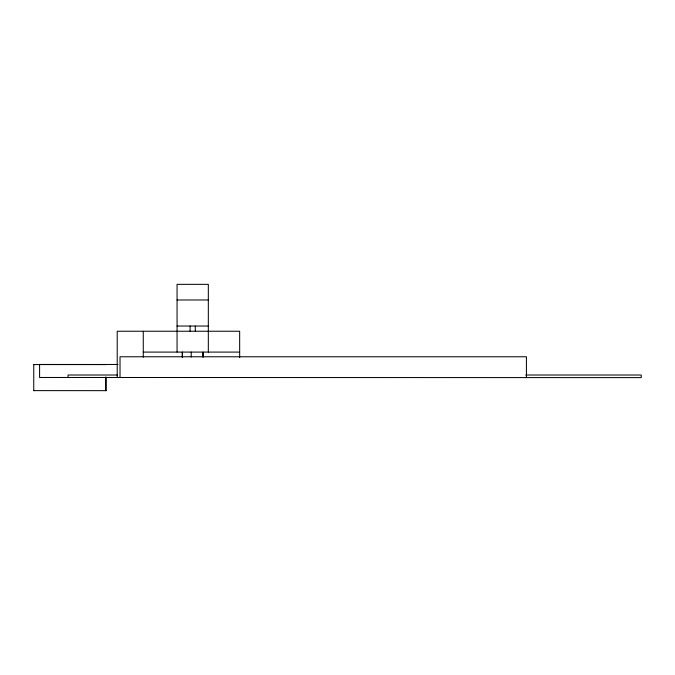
<?xml version="1.0" encoding="UTF-8"?>
<svg xmlns="http://www.w3.org/2000/svg" width="675" height="675" viewBox="0 0 675 675"><rect width="100%" height="100%" fill="white"/><g stroke="black" fill="none" stroke-linecap="round" stroke-linejoin="round"><path stroke-width="1.01" d="M106.152 377.106L106.144 390.656L33.75 390.623L33.758 364.567L34.248 364.567M525.741 375.013L641.25 375.013L641.25 377.62L39.589 377.477L39.597 364.449L118.066 364.483M105.663 377.106L105.654 390.656L106.144 390.656M177.061 299.978L208.322 299.978M177.061 326.033L208.322 326.033M143.269 352.088L239.667 352.088M33.758 364.567L106.152 364.601M117.593 375.013L68.074 375.013L68.074 377.62M33.75 390.623L34.239 390.623M526.424 377.62L526.424 356.771L120.023 356.771L120.023 377.62M239.667 357.59L239.667 331.239L117.214 331.239L117.214 377.62M208.322 352.088L208.322 284.344L177.061 284.344L177.061 352.088M203.04 357.294L203.04 352.088L203.015 356.771M195.294 326.033L195.294 331.239M191.227 352.088L191.227 356.974M190.088 326.033L190.088 331.239M182.351 356.974L182.351 352.088L182.318 357.294M143.269 331.239L143.269 357.193"/></g></svg>
